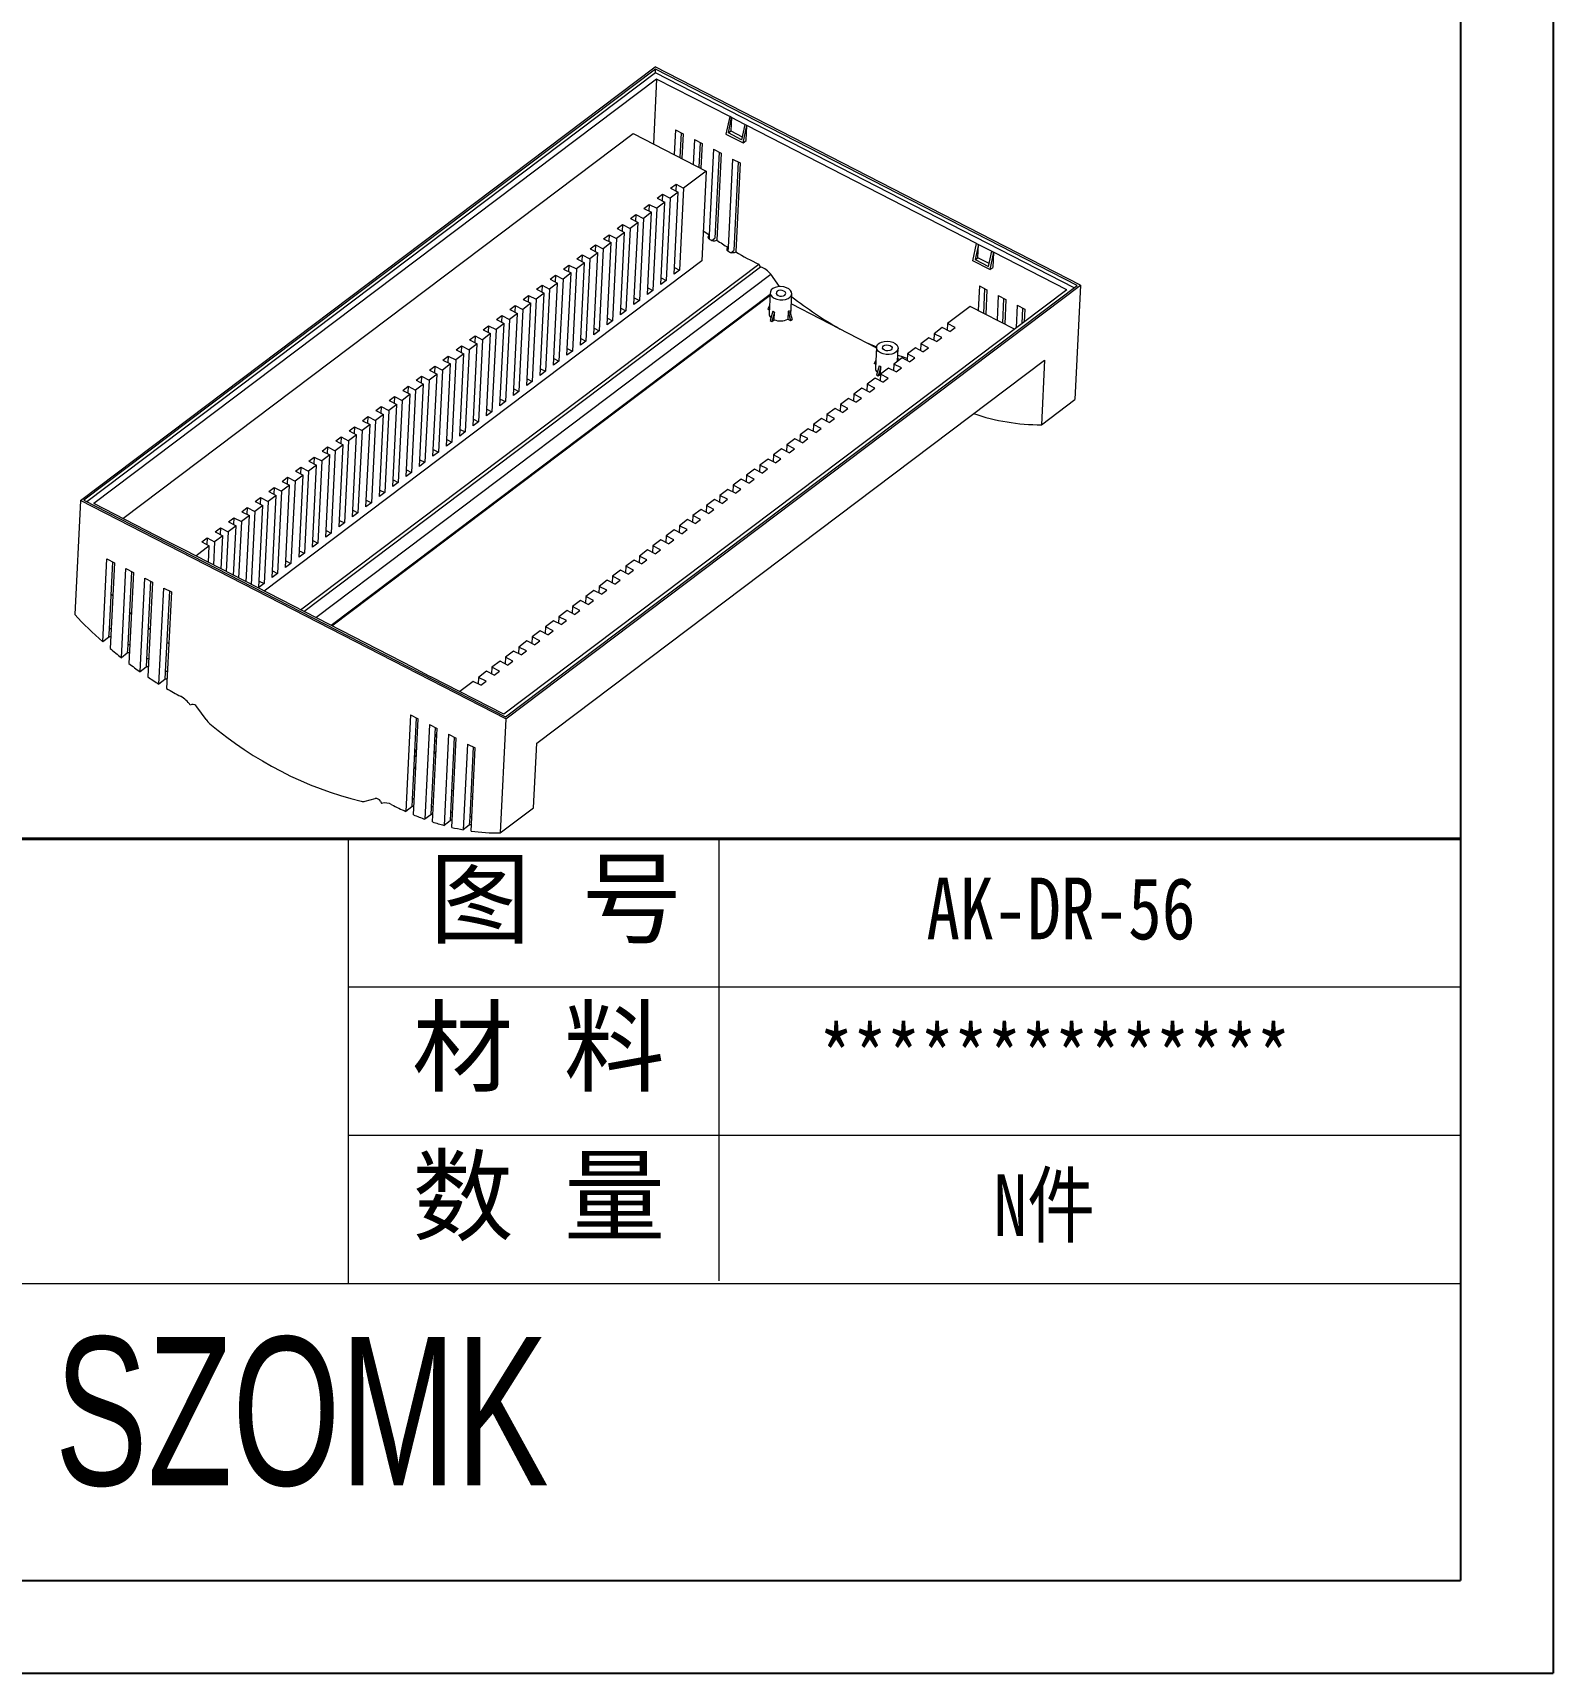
# Model space of a CAD drawing. Header units: inches. Extents: x 1153 to 3231, y 573 to 1137.
# Drawn here: x 1730.7 to 1951.1, y 573 to 810.7 of the extents above; entities that cross this region are included whole.
import ezdxf

# ---------------------------------------------------------------- set-up
doc = ezdxf.new("R2010")
doc.units = ezdxf.units.IN
doc.layers.add('文字', color=81, linetype='Continuous')
doc.layers.add('粗实线', color=7, linetype='Continuous', lineweight=30)
doc.layers.add('细实线', color=3, linetype='Continuous', lineweight=9)
doc.styles.get("Standard").update_dxf_attribs({"font": 'txt', "bigfont": 'gbcbig.shx'})
doc.styles.add('宋体', font='', dxfattribs={"width": 0.8, "height": 3.5})
doc.styles.add('长仿宋', font='', dxfattribs={"width": 0.7, "height": 4})
doc.styles.get('宋体').set_extended_font_data('SimSun')
doc.styles.get('长仿宋').set_extended_font_data('SimSun')

msp = doc.modelspace()

# ---------------------------------------------------------------- linework, layer by layer
for p, q in [((1951.065, 1137.308), (1951.065, 572.957)), ((1937.628, 1123.871), (1937.628, 586.394)), ((1173.564, 586.394), (1937.628, 586.394)), ((1152.911, 572.957), (1951.065, 572.957))]:
    msp.add_line(p, q)
at = {"color": 7, "linetype": 'Continuous', "lineweight": 15}
for p, q in [((1737.607, 742.926), (1820.904, 805.757)), ((1820.963, 805.453), (1738.098, 742.947)), ((1820.936, 804.901), (1738.517, 742.732)), ((1821.114, 803.989), (1739.544, 742.46)), ((1821.114, 803.989), (1820.65, 794.606)), ((1882.553, 774.109), (1820.904, 805.757)), ((1820.936, 804.901), (1820.963, 805.453)), ((1881.616, 773.751), (1820.936, 804.901)), ((1882.062, 774.087), (1820.963, 805.453)), ((1831.71, 798.55), (1821.114, 803.989)), ((1823.855, 796.644), (1823.678, 793.051)), ((1823.855, 796.644), (1824.956, 796.079)), ((1831.71, 798.55), (1831.169, 796.018)), ((1831.512, 796.193), (1831.985, 798.408)), ((1831.512, 796.193), (1831.89, 796.478)), ((1831.985, 798.408), (1831.71, 798.55)), ((1831.985, 798.408), (1831.89, 796.478)), ((1831.89, 796.478), (1833.531, 795.636)), ((1833.912, 797.419), (1831.985, 798.408)), ((1833.912, 797.419), (1833.439, 795.204)), ((1833.646, 794.746), (1834.187, 797.278)), ((1834.187, 797.278), (1833.912, 797.419)), ((1834.078, 795.072), (1834.187, 797.278)), ((1867.489, 780.182), (1834.187, 797.278)), ((1743.732, 740.31), (1817.712, 796.114)), ((1817.712, 796.114), (1828.308, 790.674)), ((1824.666, 796.228), (1824.488, 792.635)), ((1824.956, 796.079), (1824.779, 792.486)), ((1826.607, 795.231), (1826.43, 791.639)), ((1826.607, 795.231), (1827.708, 794.666)), ((1827.418, 794.815), (1827.24, 791.222)), ((1827.708, 794.666), (1827.531, 791.073)), ((1831.169, 796.018), (1833.646, 794.746)), ((1833.439, 795.204), (1831.512, 796.193)), ((1833.646, 794.746), (1834.078, 795.072)), ((1829.36, 793.818), (1828.746, 781.4)), ((1829.36, 793.818), (1830.461, 793.253)), ((1830.17, 793.402), (1829.554, 780.93)), ((1830.461, 793.253), (1829.837, 780.648)), ((1832.112, 792.405), (1831.478, 779.592)), ((1832.112, 792.405), (1833.213, 791.84)), ((1832.922, 791.989), (1832.287, 779.135)), ((1833.213, 791.84), (1832.575, 778.937)), ((1828.308, 790.674), (1825.028, 788.2)), ((1828.308, 790.674), (1827.665, 777.661)), ((1821.208, 786.714), (1821.985, 787.3)), ((1821.985, 787.3), (1821.938, 786.34)), ((1821.985, 787.3), (1823.086, 786.735)), ((1824.252, 787.614), (1823.086, 786.735)), ((1823.151, 788.179), (1823.927, 788.765)), ((1823.151, 788.179), (1824.252, 787.614)), ((1823.663, 775.704), (1824.252, 787.614)), ((1823.927, 788.765), (1823.88, 787.805)), ((1823.927, 788.765), (1825.028, 788.2)), ((1825.028, 788.2), (1824.44, 776.29)), ((1820.367, 784.684), (1819.202, 783.805)), ((1819.266, 785.249), (1820.043, 785.835)), ((1819.266, 785.249), (1820.367, 784.684)), ((1819.778, 772.774), (1820.367, 784.684)), ((1820.043, 785.835), (1819.996, 784.875)), ((1820.043, 785.835), (1821.144, 785.27)), ((1821.144, 785.27), (1820.555, 773.36)), ((1822.309, 786.149), (1821.144, 785.27)), ((1821.208, 786.714), (1822.309, 786.149)), ((1821.721, 774.239), (1822.309, 786.149)), ((1823.086, 786.735), (1822.497, 774.825)), ((1815.382, 782.319), (1816.159, 782.905)), ((1815.382, 782.319), (1816.483, 781.754)), ((1816.159, 782.905), (1816.111, 781.945)), ((1816.159, 782.905), (1817.26, 782.34)), ((1817.26, 782.34), (1816.671, 770.43)), ((1818.425, 783.219), (1817.26, 782.34)), ((1817.324, 783.784), (1818.101, 784.37)), ((1817.324, 783.784), (1818.425, 783.219)), ((1817.836, 771.309), (1818.425, 783.219)), ((1818.101, 784.37), (1818.054, 783.41)), ((1818.101, 784.37), (1819.202, 783.805)), ((1819.202, 783.805), (1818.613, 771.895)), ((1811.498, 779.389), (1812.275, 779.975)), ((1812.275, 779.975), (1812.227, 779.015)), ((1812.275, 779.975), (1813.376, 779.41)), ((1814.541, 780.289), (1813.376, 779.41)), ((1813.44, 780.854), (1814.217, 781.44)), ((1813.44, 780.854), (1814.541, 780.289)), ((1813.952, 768.379), (1814.541, 780.289)), ((1814.217, 781.44), (1814.169, 780.48)), ((1814.217, 781.44), (1815.318, 780.875)), ((1815.318, 780.875), (1814.729, 768.965)), ((1816.483, 781.754), (1815.318, 780.875)), ((1815.894, 769.844), (1816.483, 781.754)), ((1829.096, 780.584), (1829.554, 780.93)), ((1866.948, 777.651), (1867.489, 780.182)), ((1867.764, 780.041), (1867.291, 777.826)), ((1867.489, 780.182), (1867.764, 780.041)), ((1867.669, 778.111), (1867.764, 780.041)), ((1867.764, 780.041), (1869.691, 779.052)), ((1827.665, 777.661), (1764.211, 729.797)), ((1809.556, 777.924), (1810.332, 778.51)), ((1809.556, 777.924), (1810.657, 777.359)), ((1810.332, 778.51), (1810.285, 777.55)), ((1810.332, 778.51), (1811.433, 777.945)), ((1811.433, 777.945), (1810.845, 766.035)), ((1812.599, 778.824), (1811.433, 777.945)), ((1811.498, 779.389), (1812.599, 778.824)), ((1812.01, 766.914), (1812.599, 778.824)), ((1813.376, 779.41), (1812.787, 767.5)), ((1831.881, 778.829), (1832.287, 779.135)), ((1869.425, 776.379), (1866.948, 777.651)), ((1867.291, 777.826), (1867.669, 778.111)), ((1867.291, 777.826), (1869.218, 776.837)), ((1869.31, 777.268), (1867.669, 778.111)), ((1869.218, 776.837), (1869.691, 779.052)), ((1869.966, 778.911), (1869.425, 776.379)), ((1869.691, 779.052), (1869.966, 778.911)), ((1869.966, 778.911), (1869.857, 776.705)), ((1880.562, 773.471), (1869.966, 778.911)), ((1769.521, 727.071), (1835.936, 777.168)), ((1769.985, 726.833), (1836.186, 776.769)), ((1805.671, 774.994), (1806.448, 775.58)), ((1806.448, 775.58), (1806.401, 774.62)), ((1806.448, 775.58), (1807.549, 775.015)), ((1808.714, 775.894), (1807.549, 775.015)), ((1807.613, 776.459), (1808.39, 777.045)), ((1807.613, 776.459), (1808.714, 775.894)), ((1808.126, 763.984), (1808.714, 775.894)), ((1808.39, 777.045), (1808.343, 776.085)), ((1808.39, 777.045), (1809.491, 776.48)), ((1809.491, 776.48), (1808.902, 764.57)), ((1810.657, 777.359), (1809.491, 776.48)), ((1810.068, 765.449), (1810.657, 777.359)), ((1821.768, 775.2), (1822.497, 774.825)), ((1824.44, 776.29), (1823.663, 775.704)), ((1823.71, 776.665), (1824.44, 776.29)), ((1836.186, 776.769), (1835.936, 777.168)), ((1838.934, 773.92), (1837.647, 775.699)), ((1869.425, 776.379), (1869.857, 776.705)), ((1880.562, 773.471), (1798.992, 711.942)), ((1799.197, 711.582), (1882.062, 774.087)), ((1799.257, 711.277), (1882.553, 774.109)), ((1804.83, 772.964), (1803.665, 772.085)), ((1803.729, 773.529), (1804.506, 774.115)), ((1803.729, 773.529), (1804.83, 772.964)), ((1804.241, 761.054), (1804.83, 772.964)), ((1804.506, 774.115), (1804.459, 773.155)), ((1804.506, 774.115), (1805.607, 773.55)), ((1805.607, 773.55), (1805.018, 761.64)), ((1806.772, 774.429), (1805.607, 773.55)), ((1805.671, 774.994), (1806.772, 774.429)), ((1806.183, 762.519), (1806.772, 774.429)), ((1807.549, 775.015), (1806.96, 763.105)), ((1820.555, 773.36), (1819.778, 772.774)), ((1819.826, 773.735), (1820.555, 773.36)), ((1822.497, 774.825), (1821.721, 774.239)), ((1837.571, 773.031), (1837.421, 769.998)), ((1840.567, 769.842), (1840.717, 772.875)), ((1867.891, 774.038), (1867.713, 770.446)), ((1867.891, 774.038), (1868.992, 773.473)), ((1868.524, 770.03), (1868.701, 773.622)), ((1868.992, 773.473), (1868.814, 769.88)), ((1882.553, 774.109), (1881.735, 757.563)), ((1774.031, 724.756), (1837.553, 772.671)), ((1799.845, 770.599), (1800.622, 771.185)), ((1799.845, 770.599), (1800.946, 770.034)), ((1800.622, 771.185), (1800.574, 770.225)), ((1800.622, 771.185), (1801.723, 770.62)), ((1801.723, 770.62), (1801.134, 758.71)), ((1802.888, 771.499), (1801.723, 770.62)), ((1801.787, 772.064), (1802.564, 772.65)), ((1801.787, 772.064), (1802.888, 771.499)), ((1802.299, 759.589), (1802.888, 771.499)), ((1802.564, 772.65), (1802.516, 771.69)), ((1802.564, 772.65), (1803.665, 772.085)), ((1803.665, 772.085), (1803.076, 760.175)), ((1816.671, 770.43), (1815.894, 769.844)), ((1815.942, 770.805), (1816.671, 770.43)), ((1818.613, 771.895), (1817.836, 771.309)), ((1817.884, 772.27), (1818.613, 771.895)), ((1837.477, 771.139), (1837.235, 770.686)), ((1837.235, 770.686), (1837.45, 770.576)), ((1837.946, 770.366), (1837.562, 769.014)), ((1840.172, 770.31), (1840.117, 769.207)), ((1840.172, 770.31), (1840.537, 768.991)), ((1840.387, 770.472), (1840.753, 769.154)), ((1840.644, 771.398), (1852.981, 765.065)), ((1866.564, 771.035), (1863.284, 768.561)), ((1872.972, 767.746), (1866.564, 771.035)), ((1870.643, 772.625), (1870.465, 769.033)), ((1870.643, 772.625), (1871.744, 772.06)), ((1871.276, 768.617), (1871.453, 772.209)), ((1871.744, 772.06), (1871.566, 768.468)), ((1873.395, 771.213), (1873.234, 767.943)), ((1873.395, 771.213), (1874.496, 770.647)), ((1874.097, 768.594), (1874.206, 770.796)), ((1874.496, 770.647), (1874.406, 768.828)), ((1795.961, 767.669), (1796.737, 768.255)), ((1796.737, 768.255), (1796.69, 767.295)), ((1796.737, 768.255), (1797.838, 767.69)), ((1799.004, 768.569), (1797.838, 767.69)), ((1797.903, 769.134), (1798.68, 769.72)), ((1797.903, 769.134), (1799.004, 768.569)), ((1798.415, 756.659), (1799.004, 768.569)), ((1798.68, 769.72), (1798.632, 768.76)), ((1798.68, 769.72), (1799.78, 769.155)), ((1799.78, 769.155), (1799.192, 757.245)), ((1800.946, 770.034), (1799.78, 769.155)), ((1800.357, 758.124), (1800.946, 770.034)), ((1814.729, 768.965), (1813.952, 768.379)), ((1814, 769.34), (1814.729, 768.965)), ((1837.562, 769.014), (1837.837, 768.873)), ((1838.221, 770.224), (1837.837, 768.873)), ((1837.837, 768.873), (1838.167, 769.121)), ((1838.167, 769.121), (1838.221, 770.224)), ((1840.117, 769.207), (1840.537, 768.991)), ((1840.537, 768.991), (1840.753, 769.154)), ((1862.507, 767.975), (1861.342, 767.096)), ((1863.608, 767.41), (1862.507, 767.975)), ((1863.284, 768.561), (1863.237, 767.601)), ((1864.385, 767.996), (1863.284, 768.561)), ((1863.608, 767.41), (1864.385, 767.996)), ((1795.119, 765.639), (1793.954, 764.76)), ((1794.018, 766.204), (1794.795, 766.79)), ((1794.018, 766.204), (1795.119, 765.639)), ((1794.531, 753.73), (1795.119, 765.639)), ((1794.795, 766.79), (1794.748, 765.83)), ((1794.795, 766.79), (1795.896, 766.225)), ((1795.896, 766.225), (1795.307, 754.316)), ((1797.061, 767.104), (1795.896, 766.225)), ((1795.961, 767.669), (1797.061, 767.104)), ((1796.473, 755.195), (1797.061, 767.104)), ((1797.838, 767.69), (1797.25, 755.781)), ((1810.845, 766.035), (1810.068, 765.449)), ((1810.115, 766.41), (1810.845, 766.035)), ((1812.787, 767.5), (1812.01, 766.914)), ((1812.057, 767.875), (1812.787, 767.5)), ((1859.4, 765.631), (1859.352, 764.671)), ((1860.565, 766.51), (1859.4, 765.631)), ((1860.501, 765.066), (1859.4, 765.631)), ((1861.666, 765.945), (1860.565, 766.51)), ((1861.342, 767.096), (1861.295, 766.136)), ((1862.443, 766.531), (1861.342, 767.096)), ((1861.666, 765.945), (1862.443, 766.531)), ((1790.134, 763.274), (1790.911, 763.86)), ((1790.134, 763.274), (1791.235, 762.709)), ((1790.911, 763.86), (1790.864, 762.9)), ((1790.911, 763.86), (1792.012, 763.295)), ((1792.012, 763.295), (1791.423, 751.386)), ((1793.177, 764.174), (1792.012, 763.295)), ((1792.076, 764.739), (1792.853, 765.325)), ((1792.076, 764.739), (1793.177, 764.174)), ((1792.588, 752.265), (1793.177, 764.174)), ((1792.853, 765.325), (1792.806, 764.365)), ((1792.853, 765.325), (1793.954, 764.76)), ((1793.954, 764.76), (1793.365, 752.851)), ((1803.758, 707.77), (1877.344, 763.277)), ((1806.231, 763.48), (1806.96, 763.105)), ((1808.902, 764.57), (1808.126, 763.984)), ((1808.173, 764.945), (1808.902, 764.57)), ((1852.89, 763.227), (1852.647, 762.774)), ((1852.983, 765.119), (1852.833, 762.086)), ((1856.681, 763.58), (1855.516, 762.701)), ((1856.037, 763.095), (1856.13, 764.963)), ((1856.056, 763.486), (1856.354, 763.333)), ((1857.782, 763.015), (1856.681, 763.58)), ((1857.458, 764.166), (1857.41, 763.206)), ((1858.623, 765.045), (1857.458, 764.166)), ((1858.559, 763.601), (1857.458, 764.166)), ((1857.782, 763.015), (1858.559, 763.601)), ((1859.724, 764.48), (1858.623, 765.045)), ((1859.724, 764.48), (1860.501, 765.066)), ((1877.344, 763.277), (1876.88, 753.901)), ((1786.25, 760.345), (1787.027, 760.931)), ((1787.027, 760.931), (1786.979, 759.97)), ((1787.027, 760.931), (1788.128, 760.365)), ((1789.293, 761.244), (1788.128, 760.365)), ((1788.192, 761.81), (1788.969, 762.396)), ((1788.192, 761.81), (1789.293, 761.244)), ((1788.704, 749.335), (1789.293, 761.244)), ((1788.969, 762.396), (1788.921, 761.435)), ((1788.969, 762.396), (1790.07, 761.83)), ((1790.07, 761.83), (1789.481, 749.921)), ((1791.235, 762.709), (1790.07, 761.83)), ((1790.646, 750.8), (1791.235, 762.709)), ((1805.018, 761.64), (1804.241, 761.054)), ((1804.289, 762.015), (1805.018, 761.64)), ((1806.96, 763.105), (1806.183, 762.519)), ((1852.862, 762.664), (1852.647, 762.774)), ((1853.358, 762.454), (1852.974, 761.102)), ((1853.249, 760.961), (1852.974, 761.102)), ((1853.634, 762.312), (1853.249, 760.961)), ((1853.572, 761.204), (1853.249, 760.961)), ((1853.574, 761.236), (1853.526, 760.276)), ((1854.739, 762.115), (1853.574, 761.236)), ((1854.674, 760.671), (1853.574, 761.236)), ((1853.581, 761.242), (1853.634, 762.312)), ((1855.84, 761.55), (1854.739, 762.115)), ((1855.516, 762.701), (1855.468, 761.741)), ((1856.617, 762.136), (1855.516, 762.701)), ((1855.84, 761.55), (1856.617, 762.136)), ((1784.308, 758.88), (1785.085, 759.466)), ((1784.308, 758.88), (1785.409, 758.314)), ((1785.085, 759.466), (1785.037, 758.505)), ((1785.085, 759.466), (1786.185, 758.9)), ((1786.185, 758.9), (1785.597, 746.991)), ((1787.351, 759.779), (1786.185, 758.9)), ((1786.25, 760.345), (1787.351, 759.779)), ((1786.762, 747.87), (1787.351, 759.779)), ((1788.128, 760.365), (1787.539, 748.456)), ((1801.134, 758.71), (1800.357, 758.124)), ((1800.405, 759.085), (1801.134, 758.71)), ((1803.076, 760.175), (1802.299, 759.589)), ((1802.347, 760.55), (1803.076, 760.175)), ((1850.855, 759.185), (1849.689, 758.306)), ((1851.955, 758.62), (1850.855, 759.185)), ((1851.631, 759.771), (1851.584, 758.811)), ((1852.797, 760.65), (1851.631, 759.771)), ((1852.732, 759.206), (1851.631, 759.771)), ((1851.955, 758.62), (1852.732, 759.206)), ((1853.898, 760.085), (1852.797, 760.65)), ((1853.898, 760.085), (1854.674, 760.671)), ((1780.423, 755.95), (1781.2, 756.536)), ((1781.2, 756.536), (1781.153, 755.575)), ((1781.2, 756.536), (1782.301, 755.97)), ((1783.466, 756.849), (1782.301, 755.97)), ((1782.366, 757.415), (1783.142, 758.001)), ((1782.366, 757.415), (1783.466, 756.849)), ((1782.878, 744.94), (1783.466, 756.849)), ((1783.142, 758.001), (1783.095, 757.04)), ((1783.142, 758.001), (1784.243, 757.435)), ((1784.243, 757.435), (1783.655, 745.526)), ((1785.409, 758.314), (1784.243, 757.435)), ((1784.82, 746.405), (1785.409, 758.314)), ((1796.52, 756.155), (1797.25, 755.781)), ((1799.192, 757.245), (1798.415, 756.659)), ((1798.462, 757.62), (1799.192, 757.245)), ((1846.97, 756.255), (1845.805, 755.376)), ((1848.071, 755.69), (1846.97, 756.255)), ((1847.747, 756.841), (1847.7, 755.881)), ((1848.912, 757.72), (1847.747, 756.841)), ((1848.848, 756.276), (1847.747, 756.841)), ((1848.071, 755.69), (1848.848, 756.276)), ((1850.013, 757.155), (1848.912, 757.72)), ((1849.689, 758.306), (1849.642, 757.346)), ((1850.79, 757.741), (1849.689, 758.306)), ((1850.013, 757.155), (1850.79, 757.741)), ((1876.88, 753.901), (1881.735, 757.563)), ((1779.582, 753.919), (1778.417, 753.04)), ((1778.481, 754.485), (1779.258, 755.071)), ((1778.481, 754.485), (1779.582, 753.919)), ((1778.993, 742.01), (1779.582, 753.919)), ((1779.258, 755.071), (1779.211, 754.11)), ((1779.258, 755.071), (1780.359, 754.505)), ((1780.359, 754.505), (1779.77, 742.596)), ((1781.524, 755.384), (1780.359, 754.505)), ((1780.423, 755.95), (1781.524, 755.384)), ((1780.936, 743.475), (1781.524, 755.384)), ((1782.301, 755.97), (1781.712, 744.061)), ((1795.307, 754.316), (1794.531, 753.73)), ((1794.578, 754.69), (1795.307, 754.316)), ((1797.25, 755.781), (1796.473, 755.195)), ((1843.863, 753.911), (1843.815, 752.951)), ((1845.028, 754.79), (1843.863, 753.911)), ((1844.964, 753.346), (1843.863, 753.911)), ((1846.129, 754.225), (1845.028, 754.79)), ((1845.805, 755.376), (1845.757, 754.416)), ((1846.906, 754.811), (1845.805, 755.376)), ((1846.129, 754.225), (1846.906, 754.811)), ((1774.597, 751.555), (1775.374, 752.141)), ((1774.597, 751.555), (1775.698, 750.99)), ((1775.374, 752.141), (1775.326, 751.18)), ((1775.374, 752.141), (1776.475, 751.576)), ((1776.475, 751.576), (1775.886, 739.666)), ((1777.64, 752.455), (1776.475, 751.576)), ((1776.539, 753.02), (1777.316, 753.606)), ((1776.539, 753.02), (1777.64, 752.455)), ((1777.051, 740.545), (1777.64, 752.455)), ((1777.316, 753.606), (1777.269, 752.645)), ((1777.316, 753.606), (1778.417, 753.04)), ((1778.417, 753.04), (1777.828, 741.131)), ((1791.423, 751.386), (1790.646, 750.8)), ((1790.694, 751.76), (1791.423, 751.386)), ((1793.365, 752.851), (1792.588, 752.265)), ((1792.636, 753.225), (1793.365, 752.851)), ((1841.144, 751.86), (1839.978, 750.981)), ((1842.245, 751.295), (1841.144, 751.86)), ((1841.921, 752.446), (1841.873, 751.486)), ((1843.086, 753.325), (1841.921, 752.446)), ((1843.022, 751.881), (1841.921, 752.446)), ((1842.245, 751.295), (1843.022, 751.881)), ((1844.187, 752.76), (1843.086, 753.325)), ((1844.187, 752.76), (1844.964, 753.346)), ((1770.713, 748.625), (1771.49, 749.211)), ((1771.49, 749.211), (1771.442, 748.25)), ((1771.49, 749.211), (1772.59, 748.646)), ((1773.756, 749.525), (1772.59, 748.646)), ((1772.655, 750.09), (1773.432, 750.676)), ((1772.655, 750.09), (1773.756, 749.525)), ((1773.167, 737.615), (1773.756, 749.525)), ((1773.432, 750.676), (1773.384, 749.715)), ((1773.432, 750.676), (1774.533, 750.111)), ((1774.533, 750.111), (1773.944, 738.201)), ((1775.698, 750.99), (1774.533, 750.111)), ((1775.109, 739.08), (1775.698, 750.99)), ((1789.481, 749.921), (1788.704, 749.335)), ((1788.752, 750.295), (1789.481, 749.921)), ((1837.259, 748.931), (1836.094, 748.052)), ((1838.36, 748.365), (1837.259, 748.931)), ((1838.036, 749.516), (1837.989, 748.556)), ((1839.202, 750.395), (1838.036, 749.516)), ((1839.137, 748.951), (1838.036, 749.516)), ((1838.36, 748.365), (1839.137, 748.951)), ((1840.303, 749.83), (1839.202, 750.395)), ((1839.978, 750.981), (1839.931, 750.021)), ((1841.079, 750.416), (1839.978, 750.981)), ((1840.303, 749.83), (1841.079, 750.416)), ((1769.871, 746.595), (1768.706, 745.716)), ((1768.771, 747.16), (1769.547, 747.746)), ((1768.771, 747.16), (1769.871, 746.595)), ((1769.283, 734.685), (1769.871, 746.595)), ((1769.547, 747.746), (1769.5, 746.785)), ((1769.547, 747.746), (1770.648, 747.181)), ((1770.648, 747.181), (1770.06, 735.271)), ((1771.814, 748.06), (1770.648, 747.181)), ((1770.713, 748.625), (1771.814, 748.06)), ((1771.225, 736.15), (1771.814, 748.06)), ((1772.59, 748.646), (1772.002, 736.736)), ((1785.597, 746.991), (1784.82, 746.405)), ((1784.867, 747.365), (1785.597, 746.991)), ((1787.539, 748.456), (1786.762, 747.87)), ((1786.809, 748.83), (1787.539, 748.456)), ((1834.152, 746.587), (1834.105, 745.626)), ((1835.317, 747.466), (1834.152, 746.587)), ((1835.253, 746.021), (1834.152, 746.587)), ((1836.418, 746.9), (1835.317, 747.466)), ((1836.094, 748.052), (1836.047, 747.091)), ((1837.195, 747.486), (1836.094, 748.052)), ((1836.418, 746.9), (1837.195, 747.486)), ((1764.886, 744.23), (1765.663, 744.816)), ((1764.886, 744.23), (1765.987, 743.665)), ((1765.663, 744.816), (1765.616, 743.855)), ((1765.663, 744.816), (1766.764, 744.251)), ((1766.764, 744.251), (1766.175, 732.341)), ((1767.929, 745.13), (1766.764, 744.251)), ((1766.828, 745.695), (1767.605, 746.281)), ((1766.828, 745.695), (1767.929, 745.13)), ((1767.341, 733.22), (1767.929, 745.13)), ((1767.605, 746.281), (1767.558, 745.32)), ((1767.605, 746.281), (1768.706, 745.716)), ((1768.706, 745.716), (1768.117, 733.806)), ((1780.983, 744.435), (1781.712, 744.061)), ((1783.655, 745.526), (1782.878, 744.94)), ((1782.925, 745.9), (1783.655, 745.526)), ((1831.433, 744.536), (1830.268, 743.657)), ((1832.534, 743.97), (1831.433, 744.536)), ((1832.21, 745.122), (1832.162, 744.161)), ((1833.375, 746.001), (1832.21, 745.122)), ((1833.311, 744.556), (1832.21, 745.122)), ((1832.534, 743.97), (1833.311, 744.556)), ((1834.476, 745.435), (1833.375, 746.001)), ((1834.476, 745.435), (1835.253, 746.021)), ((1737.607, 742.926), (1736.789, 726.38)), ((1799.257, 711.277), (1737.607, 742.926)), ((1738.098, 742.947), (1799.197, 711.582)), ((1750.14, 737.02), (1739.544, 742.46)), ((1761.002, 741.3), (1761.779, 741.886)), ((1761.779, 741.886), (1761.731, 740.925)), ((1761.779, 741.886), (1762.88, 741.321)), ((1764.045, 742.2), (1762.88, 741.321)), ((1762.944, 742.765), (1763.721, 743.351)), ((1762.944, 742.765), (1764.045, 742.2)), ((1763.456, 730.29), (1764.045, 742.2)), ((1763.721, 743.351), (1763.673, 742.39)), ((1763.721, 743.351), (1764.822, 742.786)), ((1764.822, 742.786), (1764.233, 730.876)), ((1765.987, 743.665), (1764.822, 742.786)), ((1765.398, 731.755), (1765.987, 743.665)), ((1779.77, 742.596), (1778.993, 742.01)), ((1779.041, 742.97), (1779.77, 742.596)), ((1781.712, 744.061), (1780.936, 743.475)), ((1828.326, 742.192), (1828.278, 741.231)), ((1829.491, 743.071), (1828.326, 742.192)), ((1829.427, 741.626), (1828.326, 742.192)), ((1830.592, 742.505), (1829.491, 743.071)), ((1830.268, 743.657), (1830.22, 742.696)), ((1831.369, 743.091), (1830.268, 743.657)), ((1830.592, 742.505), (1831.369, 743.091)), ((1759.06, 739.835), (1759.837, 740.421)), ((1759.06, 739.835), (1760.161, 739.27)), ((1759.837, 740.421), (1759.789, 739.46)), ((1759.837, 740.421), (1760.938, 739.856)), ((1760.938, 739.856), (1760.534, 731.685)), ((1762.103, 740.735), (1760.938, 739.856)), ((1761.002, 741.3), (1762.103, 740.735)), ((1761.628, 731.123), (1762.103, 740.735)), ((1762.88, 741.321), (1762.357, 730.749)), ((1775.886, 739.666), (1775.109, 739.08)), ((1775.157, 740.04), (1775.886, 739.666)), ((1777.828, 741.131), (1777.051, 740.545)), ((1777.099, 741.505), (1777.828, 741.131)), ((1825.607, 740.141), (1824.441, 739.262)), ((1826.707, 739.575), (1825.607, 740.141)), ((1826.383, 740.727), (1826.336, 739.766)), ((1827.549, 741.606), (1826.383, 740.727)), ((1827.484, 740.161), (1826.383, 740.727)), ((1826.707, 739.575), (1827.484, 740.161)), ((1828.65, 741.04), (1827.549, 741.606)), ((1828.65, 741.04), (1829.427, 741.626)), ((1750.415, 736.879), (1750.14, 737.02)), ((1755.176, 736.905), (1755.952, 737.491)), ((1755.952, 737.491), (1755.905, 736.53)), ((1755.952, 737.491), (1757.053, 736.926)), ((1758.219, 737.805), (1757.053, 736.926)), ((1757.118, 738.37), (1757.895, 738.956)), ((1757.118, 738.37), (1758.219, 737.805)), ((1757.895, 738.956), (1757.847, 737.995)), ((1757.895, 738.956), (1758.995, 738.391)), ((1757.981, 732.995), (1758.219, 737.805)), ((1758.995, 738.391), (1758.71, 732.621)), ((1760.161, 739.27), (1758.995, 738.391)), ((1759.804, 732.059), (1760.161, 739.27)), ((1771.272, 737.11), (1772.002, 736.736)), ((1773.944, 738.201), (1773.167, 737.615)), ((1773.214, 738.575), (1773.944, 738.201)), ((1821.722, 737.211), (1820.557, 736.332)), ((1822.823, 736.646), (1821.722, 737.211)), ((1822.499, 737.797), (1822.452, 736.836)), ((1823.664, 738.676), (1822.499, 737.797)), ((1823.6, 737.232), (1822.499, 737.797)), ((1822.823, 736.646), (1823.6, 737.232)), ((1824.765, 738.111), (1823.664, 738.676)), ((1824.441, 739.262), (1824.394, 738.301)), ((1825.542, 738.697), (1824.441, 739.262)), ((1824.765, 738.111), (1825.542, 738.697)), ((1752.342, 735.89), (1750.415, 736.879)), ((1752.617, 735.749), (1752.342, 735.89)), ((1785.919, 718.653), (1752.617, 735.749)), ((1756.276, 736.34), (1754.328, 734.87)), ((1755.176, 736.905), (1756.276, 736.34)), ((1756.157, 733.931), (1756.276, 736.34)), ((1757.053, 736.926), (1756.887, 733.557)), ((1770.06, 735.271), (1769.283, 734.685)), ((1769.33, 735.645), (1770.06, 735.271)), ((1772.002, 736.736), (1771.225, 736.15)), ((1818.615, 734.867), (1818.567, 733.906)), ((1819.78, 735.746), (1818.615, 734.867)), ((1819.716, 734.302), (1818.615, 734.867)), ((1820.881, 735.181), (1819.78, 735.746)), ((1820.557, 736.332), (1820.51, 735.371)), ((1821.658, 735.767), (1820.557, 736.332)), ((1820.881, 735.181), (1821.658, 735.767)), ((1740.827, 722.421), (1741.422, 734.464)), ((1741.422, 734.464), (1742.523, 733.899)), ((1742.232, 734.048), (1741.748, 724.249)), ((1742.523, 733.899), (1741.909, 721.474)), ((1743.536, 720.132), (1744.174, 733.051)), ((1744.174, 733.051), (1745.275, 732.486)), ((1744.985, 732.635), (1744.455, 721.928)), ((1745.275, 732.486), (1744.623, 719.289)), ((1766.175, 732.341), (1765.398, 731.755)), ((1765.446, 732.715), (1766.175, 732.341)), ((1768.117, 733.806), (1767.341, 733.22)), ((1767.388, 734.18), (1768.117, 733.806)), ((1815.896, 732.816), (1814.731, 731.937)), ((1816.997, 732.251), (1815.896, 732.816)), ((1816.673, 733.402), (1816.625, 732.441)), ((1817.838, 734.281), (1816.673, 733.402)), ((1817.774, 732.837), (1816.673, 733.402)), ((1816.997, 732.251), (1817.774, 732.837)), ((1818.939, 733.716), (1817.838, 734.281)), ((1818.939, 733.716), (1819.716, 734.302)), ((1746.257, 718.098), (1746.926, 731.638)), ((1746.926, 731.638), (1748.027, 731.073)), ((1747.737, 731.222), (1747.176, 719.871)), ((1748.027, 731.073), (1747.349, 717.352)), ((1748.99, 716.304), (1749.679, 730.225)), ((1749.679, 730.225), (1750.779, 729.66)), ((1764.233, 730.876), (1763.456, 730.29)), ((1763.504, 731.25), (1764.233, 730.876)), ((1812.012, 729.886), (1810.846, 729.007)), ((1813.112, 729.321), (1812.012, 729.886)), ((1812.788, 730.472), (1812.741, 729.511)), ((1813.954, 731.351), (1812.788, 730.472)), ((1813.889, 729.907), (1812.788, 730.472)), ((1813.112, 729.321), (1813.889, 729.907)), ((1815.055, 730.786), (1813.954, 731.351)), ((1814.731, 731.937), (1814.683, 730.976)), ((1815.831, 731.372), (1814.731, 731.937)), ((1815.055, 730.786), (1815.831, 731.372)), ((1742.286, 729.115), (1742.003, 729.407)), ((1750.489, 729.809), (1749.908, 718.063)), ((1750.779, 729.66), (1750.087, 715.651)), ((1808.904, 727.542), (1808.857, 726.581)), ((1810.069, 728.421), (1808.904, 727.542)), ((1810.005, 726.977), (1808.904, 727.542)), ((1811.17, 727.856), (1810.069, 728.421)), ((1810.846, 729.007), (1810.799, 728.046)), ((1811.947, 728.442), (1810.846, 729.007)), ((1811.17, 727.856), (1811.947, 728.442)), ((1744.98, 726.516), (1744.695, 726.776)), ((1806.185, 725.491), (1805.02, 724.612)), ((1807.286, 724.926), (1806.185, 725.491)), ((1806.962, 726.077), (1806.915, 725.116)), ((1808.127, 726.956), (1806.962, 726.077)), ((1808.063, 725.512), (1806.962, 726.077)), ((1807.286, 724.926), (1808.063, 725.512)), ((1809.228, 726.391), (1808.127, 726.956)), ((1809.228, 726.391), (1810.005, 726.977)), ((1741.69, 723.072), (1740.827, 722.421)), ((1741.748, 724.249), (1741.69, 723.072)), ((1747.688, 724.205), (1747.401, 724.436)), ((1803.078, 723.147), (1803.03, 722.186)), ((1804.243, 724.026), (1803.078, 723.147)), ((1804.179, 722.582), (1803.078, 723.147)), ((1805.344, 723.461), (1804.243, 724.026)), ((1805.02, 724.612), (1804.972, 723.651)), ((1806.121, 724.047), (1805.02, 724.612)), ((1805.344, 723.461), (1806.121, 724.047)), ((1744.399, 720.784), (1743.536, 720.132)), ((1744.455, 721.928), (1744.399, 720.784)), ((1750.409, 722.158), (1750.121, 722.362)), ((1800.359, 721.096), (1799.193, 720.217)), ((1801.46, 720.531), (1800.359, 721.096)), ((1801.136, 721.682), (1801.088, 720.722)), ((1802.301, 722.561), (1801.136, 721.682)), ((1802.236, 721.117), (1801.136, 721.682)), ((1801.46, 720.531), (1802.236, 721.117)), ((1803.402, 721.996), (1802.301, 722.561)), ((1803.402, 721.996), (1804.179, 722.582)), ((1747.12, 718.749), (1746.257, 718.098)), ((1747.176, 719.871), (1747.12, 718.749)), ((1749.908, 718.063), (1749.854, 716.955)), ((1785.919, 718.653), (1786.194, 718.512)), ((1786.194, 718.512), (1788.121, 717.523)), ((1796.474, 718.166), (1795.309, 717.287)), ((1797.575, 717.601), (1796.474, 718.166)), ((1797.251, 718.752), (1797.204, 717.792)), ((1798.417, 719.631), (1797.251, 718.752)), ((1798.352, 718.187), (1797.251, 718.752)), ((1797.575, 717.601), (1798.352, 718.187)), ((1799.517, 719.066), (1798.417, 719.631)), ((1799.193, 720.217), (1799.146, 719.257)), ((1800.294, 719.652), (1799.193, 720.217)), ((1799.517, 719.066), (1800.294, 719.652)), ((1749.854, 716.955), (1748.99, 716.304)), ((1788.121, 717.523), (1788.396, 717.382)), ((1798.992, 711.942), (1788.396, 717.382)), ((1794.532, 716.701), (1792.584, 715.232)), ((1795.633, 716.136), (1794.532, 716.701)), ((1795.309, 717.287), (1795.262, 716.327)), ((1796.41, 716.722), (1795.309, 717.287)), ((1795.633, 716.136), (1796.41, 716.722)), ((1753.739, 713.36), (1753.529, 713.262)), ((1755.811, 711.175), (1754.477, 713.02)), ((1785.457, 711.858), (1784.765, 697.849)), ((1785.457, 711.858), (1786.558, 711.293)), ((1786.268, 711.442), (1785.683, 699.606)), ((1785.87, 697.372), (1786.558, 711.293)), ((1799.257, 711.277), (1798.439, 694.732)), ((1788.21, 710.445), (1787.531, 696.725)), ((1788.21, 710.445), (1789.311, 709.88)), ((1789.02, 710.029), (1788.45, 698.491)), ((1788.641, 696.34), (1789.311, 709.88)), ((1789.263, 708.927), (1788.954, 708.694)), ((1789.269, 709.036), (1788.959, 708.803)), ((1790.962, 709.032), (1790.31, 695.836)), ((1790.962, 709.032), (1792.063, 708.467)), ((1791.772, 708.616), (1791.229, 697.621)), ((1786.332, 706.716), (1786.023, 706.483)), ((1786.337, 706.825), (1786.028, 706.592)), ((1788.831, 706.203), (1789.14, 706.436)), ((1789.144, 706.519), (1788.835, 706.286)), ((1791.424, 695.549), (1792.063, 708.467)), ((1793.714, 707.619), (1793.1, 695.194)), ((1793.714, 707.619), (1794.815, 707.054)), ((1794.525, 707.203), (1794.021, 697.008)), ((1794.22, 695.011), (1794.815, 707.054)), ((1803.294, 698.394), (1803.758, 707.77)), ((1785.9, 703.992), (1786.209, 704.225)), ((1786.213, 704.308), (1785.904, 704.075)), ((1778.893, 699.326), (1780.338, 699.744)), ((1781.073, 699.328), (1781.262, 699.026)), ((1785.683, 699.606), (1785.628, 698.5)), ((1791.684, 700.814), (1791.392, 700.919)), ((1794.464, 699.953), (1794.17, 700.032)), ((1785.628, 698.5), (1784.765, 697.849)), ((1788.395, 697.376), (1787.531, 696.725)), ((1788.45, 698.491), (1788.395, 697.376)), ((1791.229, 697.621), (1791.173, 696.487)), ((1794.021, 697.008), (1793.963, 695.846)), ((1798.439, 694.732), (1803.294, 698.394)), ((1791.173, 696.487), (1790.31, 695.836)), ((1793.963, 695.846), (1793.1, 695.194))]:
    msp.add_line(p, q, dxfattribs=at)
at = {"color": 8, "linetype": 'Continuous', "lineweight": 15}
for p, q in [((1828.746, 781.4), (1828.717, 780.825)), ((1831.478, 779.592), (1831.452, 779.05)), ((1771.698, 725.954), (1837.647, 775.699)), ((1837.559, 772.782), (1773.947, 724.799)), ((1788.95, 708.616), (1789.26, 708.849)), ((1786.019, 706.405), (1786.328, 706.638)), ((1789.225, 708.151), (1788.916, 707.918)), ((1786.294, 705.94), (1785.984, 705.707))]:
    msp.add_line(p, q, dxfattribs=at)
at = {"color": 7, "linetype": 'Continuous', "lineweight": 15, "flags": 128}
for points in [[(1838.173, 772.221), (1838.543, 772.076), (1838.958, 771.997), (1839.386, 771.989), (1839.797, 772.052), (1840.159, 772.182), (1840.446, 772.369), (1840.636, 772.599), (1840.716, 772.856), (1840.679, 773.12), (1840.528, 773.372), (1840.275, 773.592), (1839.937, 773.765), (1839.541, 773.878), (1839.116, 773.923), (1838.692, 773.895), (1838.302, 773.798), (1837.975, 773.637), (1837.734, 773.427), (1837.598, 773.181), (1837.576, 772.918), (1837.671, 772.658), (1837.875, 772.419), (1838.173, 772.221)], [(1838.712, 772.628), (1838.956, 772.544), (1839.228, 772.523), (1839.487, 772.568), (1839.694, 772.671), (1839.818, 772.817), (1839.838, 772.984), (1839.753, 773.146), (1839.576, 773.279), (1839.332, 773.362), (1839.06, 773.383), (1838.801, 773.339), (1838.594, 773.236), (1838.47, 773.09), (1838.45, 772.923), (1838.535, 772.761), (1838.712, 772.628)], [(1852.985, 765.148), (1852.694, 765.273), (1851.778, 765.682)], [(1853.585, 764.309), (1853.287, 764.507), (1853.083, 764.746), (1852.988, 765.006), (1853.01, 765.269), (1853.146, 765.515), (1853.387, 765.725), (1853.715, 765.886), (1854.105, 765.983), (1854.528, 766.011), (1854.954, 765.966), (1855.35, 765.853), (1855.687, 765.68), (1855.941, 765.46), (1856.091, 765.208), (1856.128, 764.944), (1856.049, 764.687), (1855.858, 764.457), (1855.571, 764.27), (1855.209, 764.14), (1854.799, 764.077), (1854.37, 764.085), (1853.956, 764.164), (1853.585, 764.309)], [(1854.125, 764.716), (1853.947, 764.849), (1853.862, 765.011), (1853.883, 765.178), (1854.006, 765.324), (1854.213, 765.427), (1854.472, 765.471), (1854.745, 765.45), (1854.988, 765.367), (1855.166, 765.234), (1855.251, 765.072), (1855.23, 764.905), (1855.107, 764.759), (1854.9, 764.656), (1854.64, 764.611), (1854.368, 764.632), (1854.125, 764.716)], [(1857.426, 763.519), (1856.611, 763.778), (1856.08, 763.956)]]:
    msp.add_lwpolyline(points, dxfattribs=at)
at = {"color": 7, "linetype": 'Continuous', "lineweight": 15}
for centre, radius, start, end in [((1859.869, 825.363), 53.864, 233.56847, 234.7037), ((1857.97, 822.587), 50.501, 236.14591, 238.35975), ((1855.245, 817.941), 45.115, 239.83386, 244.65881), ((1835.424, 774.197), 2.683, 34.05755, 73.50165), ((1838.887, 771.861), 1.767, 237.80309, 247.84925), ((1839.574, 771.327), 1.18, 300.45034, 313.60479), ((1878.17, 821.085), 61.401, 232.38744, 240.27218), ((1838.176, 769.996), 0.755, 179.91502, 228.86302), ((1839.05, 771.259), 2.313, 247.54605, 297.46584), ((1853.589, 762.084), 0.755, 179.91502, 228.86302), ((1854.3, 763.949), 1.767, 237.80309, 247.84925), ((1876.803, 784.087), 30.187, 251.16328, 270.14533), ((1783.22, 769.686), 63.491, 223.00547, 228.11025), ((1780.483, 766.609), 59.373, 229.48208, 231.51689), ((1778.344, 763.848), 55.88, 232.88253, 234.95612), ((1776.173, 760.668), 52.029, 236.35839, 238.50337), ((1773.945, 756.907), 47.657, 239.95907, 242.73823), ((1750.216, 711.024), 3.999, 34.03534, 61.63604), ((1753.881, 712.697), 0.678, 28.45709, 102.08628), ((1758.408, 713.045), 3.201, 215.75201, 230.61858), ((1791.3, 751.626), 53.899, 229.6139, 256.03844), ((1778.582, 700.498), 1.213, 256.37283, 284.86814), ((1780.4, 698.996), 0.75, 26.22195, 94.72113), ((1781.759, 697.174), 1.917, 59.56249, 105.01663), ((1802.969, 738.346), 44.4, 242.88224, 245.79572), ((1801.177, 734.221), 39.902, 247.44216, 250.0023), ((1799.828, 730.323), 35.777, 251.77943, 254.57095), ((1798.843, 726.501), 31.829, 256.52115, 259.60472), ((1798.078, 721.305), 26.575, 261.65256, 270.77886)]:
    msp.add_arc(centre, radius, start, end, dxfattribs=at)
for points, knots in [([(1829.837, 780.648), (1829.78, 780.605), (1829.709, 780.572), (1829.548, 780.53), (1829.46, 780.521), (1829.189, 780.534), (1829.002, 780.595), (1828.787, 780.744), (1828.728, 780.801), (1828.64, 780.925), (1828.611, 780.991), (1828.59, 781.121), (1828.597, 781.187), (1828.646, 781.304), (1828.689, 781.357), (1828.746, 781.4)], [0, 0, 0, 0, 0.125, 0.125, 0.25, 0.25, 0.5, 0.5, 0.625, 0.625, 0.75, 0.75, 0.875, 0.875, 1, 1, 1, 1]), ([(1832.575, 778.937), (1832.518, 778.894), (1832.447, 778.86), (1832.287, 778.813), (1832.199, 778.8), (1831.927, 778.799), (1831.739, 778.848), (1831.522, 778.978), (1831.462, 779.029), (1831.373, 779.142), (1831.344, 779.203), (1831.323, 779.325), (1831.33, 779.386), (1831.38, 779.498), (1831.422, 779.55), (1831.478, 779.592)], [0, 0, 0, 0, 0.125, 0.125, 0.25, 0.25, 0.5, 0.5, 0.625, 0.625, 0.75, 0.75, 0.875, 0.875, 1, 1, 1, 1]), ([(1741.992, 723.165), (1741.933, 723.161), (1741.817, 723.152), (1741.731, 723.098), (1741.69, 723.072)], [0, 0, 0, 0, 0.5100629, 1, 1, 1, 1]), ([(1742.05, 724.341), (1741.99, 724.337), (1741.874, 724.329), (1741.789, 724.275), (1741.748, 724.249)], [0, 0, 0, 0, 0.5193247, 1, 1, 1, 1]), ([(1744.701, 720.883), (1744.648, 720.878), (1744.531, 720.868), (1744.445, 720.813), (1744.399, 720.784)], [0, 0, 0, 0, 0.4552158, 1, 1, 1, 1]), ([(1744.758, 722.027), (1744.704, 722.022), (1744.587, 722.011), (1744.501, 721.957), (1744.455, 721.928)], [0, 0, 0, 0, 0.4597517, 1, 1, 1, 1]), ([(1747.423, 718.856), (1747.374, 718.85), (1747.255, 718.836), (1747.17, 718.781), (1747.12, 718.749)], [0, 0, 0, 0, 0.4202048, 1, 1, 1, 1]), ([(1747.479, 719.977), (1747.429, 719.972), (1747.31, 719.958), (1747.225, 719.903), (1747.176, 719.871)], [0, 0, 0, 0, 0.4220043, 1, 1, 1, 1]), ([(1750.212, 718.177), (1750.164, 718.17), (1750.045, 718.152), (1749.96, 718.096), (1749.908, 718.063)], [0, 0, 0, 0, 0.4012288, 1, 1, 1, 1]), ([(1750.157, 717.069), (1750.109, 717.062), (1749.99, 717.044), (1749.905, 716.988), (1749.854, 716.955)], [0, 0, 0, 0, 0.4008385, 1, 1, 1, 1]), ([(1785.987, 699.733), (1785.939, 699.722), (1785.82, 699.696), (1785.734, 699.639), (1785.683, 699.606)], [0, 0, 0, 0, 0.4009571, 1, 1, 1, 1]), ([(1785.932, 698.628), (1785.884, 698.617), (1785.765, 698.591), (1785.679, 698.534), (1785.628, 698.5)], [0, 0, 0, 0, 0.4005841, 1, 1, 1, 1]), ([(1788.699, 697.51), (1788.649, 697.497), (1788.53, 697.466), (1788.444, 697.409), (1788.395, 697.376)], [0, 0, 0, 0, 0.4197184, 1, 1, 1, 1]), ([(1788.754, 698.626), (1788.704, 698.613), (1788.585, 698.581), (1788.499, 698.524), (1788.45, 698.491)], [0, 0, 0, 0, 0.4214874, 1, 1, 1, 1]), ([(1791.478, 696.629), (1791.424, 696.613), (1791.305, 696.576), (1791.219, 696.518), (1791.173, 696.487)], [0, 0, 0, 0, 0.4545678, 1, 1, 1, 1]), ([(1791.534, 697.764), (1791.479, 697.747), (1791.36, 697.71), (1791.275, 697.652), (1791.229, 697.621)], [0, 0, 0, 0, 0.4590703, 1, 1, 1, 1]), ([(1794.326, 697.16), (1794.265, 697.138), (1794.147, 697.095), (1794.062, 697.036), (1794.021, 697.008)], [0, 0, 0, 0, 0.5186071, 1, 1, 1, 1]), ([(1794.268, 695.997), (1794.208, 695.975), (1794.09, 695.933), (1794.005, 695.874), (1793.963, 695.846)], [0, 0, 0, 0, 0.5093646, 1, 1, 1, 1])]:
    msp.add_open_spline(points, degree=3, knots=knots, dxfattribs=at)
at = {"layer": '粗实线', "color": 7, "lineweight": 40}
msp.add_line((1937.628, 693.889), (1615.142, 693.889), dxfattribs=at)
at = {"layer": '细实线', "color": 7}
for p, q in [((1776.385, 693.889), (1776.385, 629.392)), ((1830.132, 693.889), (1830.132, 629.844)), ((1937.628, 672.39), (1776.385, 672.39)), ((1937.628, 650.891), (1776.385, 650.891)), ((1937.628, 629.392), (1453.898, 629.392))]:
    msp.add_line(p, q, dxfattribs=at)

# ---------------------------------------------------------------- texts
at = {"layer": '文字', "color": 0, "char_height": 8.06216, "width": 93.20759, "attachment_point": 1, "style": '宋体'}
for s, insert in [('{\\H1.111x;AK-DR-56}', (1860.213, 688.273)), ('{\\H1.111x;**************}', (1844.705, 666.774)), ('{\\H1.111x;N件}', (1869.965, 645.275))]:
    msp.add_mtext(s, dxfattribs=dict(at, insert=insert))
at = {"layer": '粗实线', "insert": (1733.91, 621.694), "char_height": 21.49908, "width": 241.09096, "attachment_point": 1, "style": '长仿宋'}
msp.add_mtext('{\\fSTXinwei|b0|i0|c134|p2;SZOMK}', dxfattribs=at)
at = {"layer": '细实线', "color": 7, "char_height": 10.74954, "attachment_point": 1}
for s, insert, width in [('{\\fSimSun|b0|i0|c134|p54;图 号}', (1788.205, 690.625), 53.74771), ('{\\fSimSun|b0|i0|c134|p54;材 料   }', (1785.657, 669.126), 53.74771), ('{\\fSimSun|b0|i0|c134|p54;数 量}', (1785.709, 647.521), 48.56779)]:
    msp.add_mtext(s, dxfattribs=dict(at, insert=insert, width=width))

doc.saveas('drawing.dxf')
